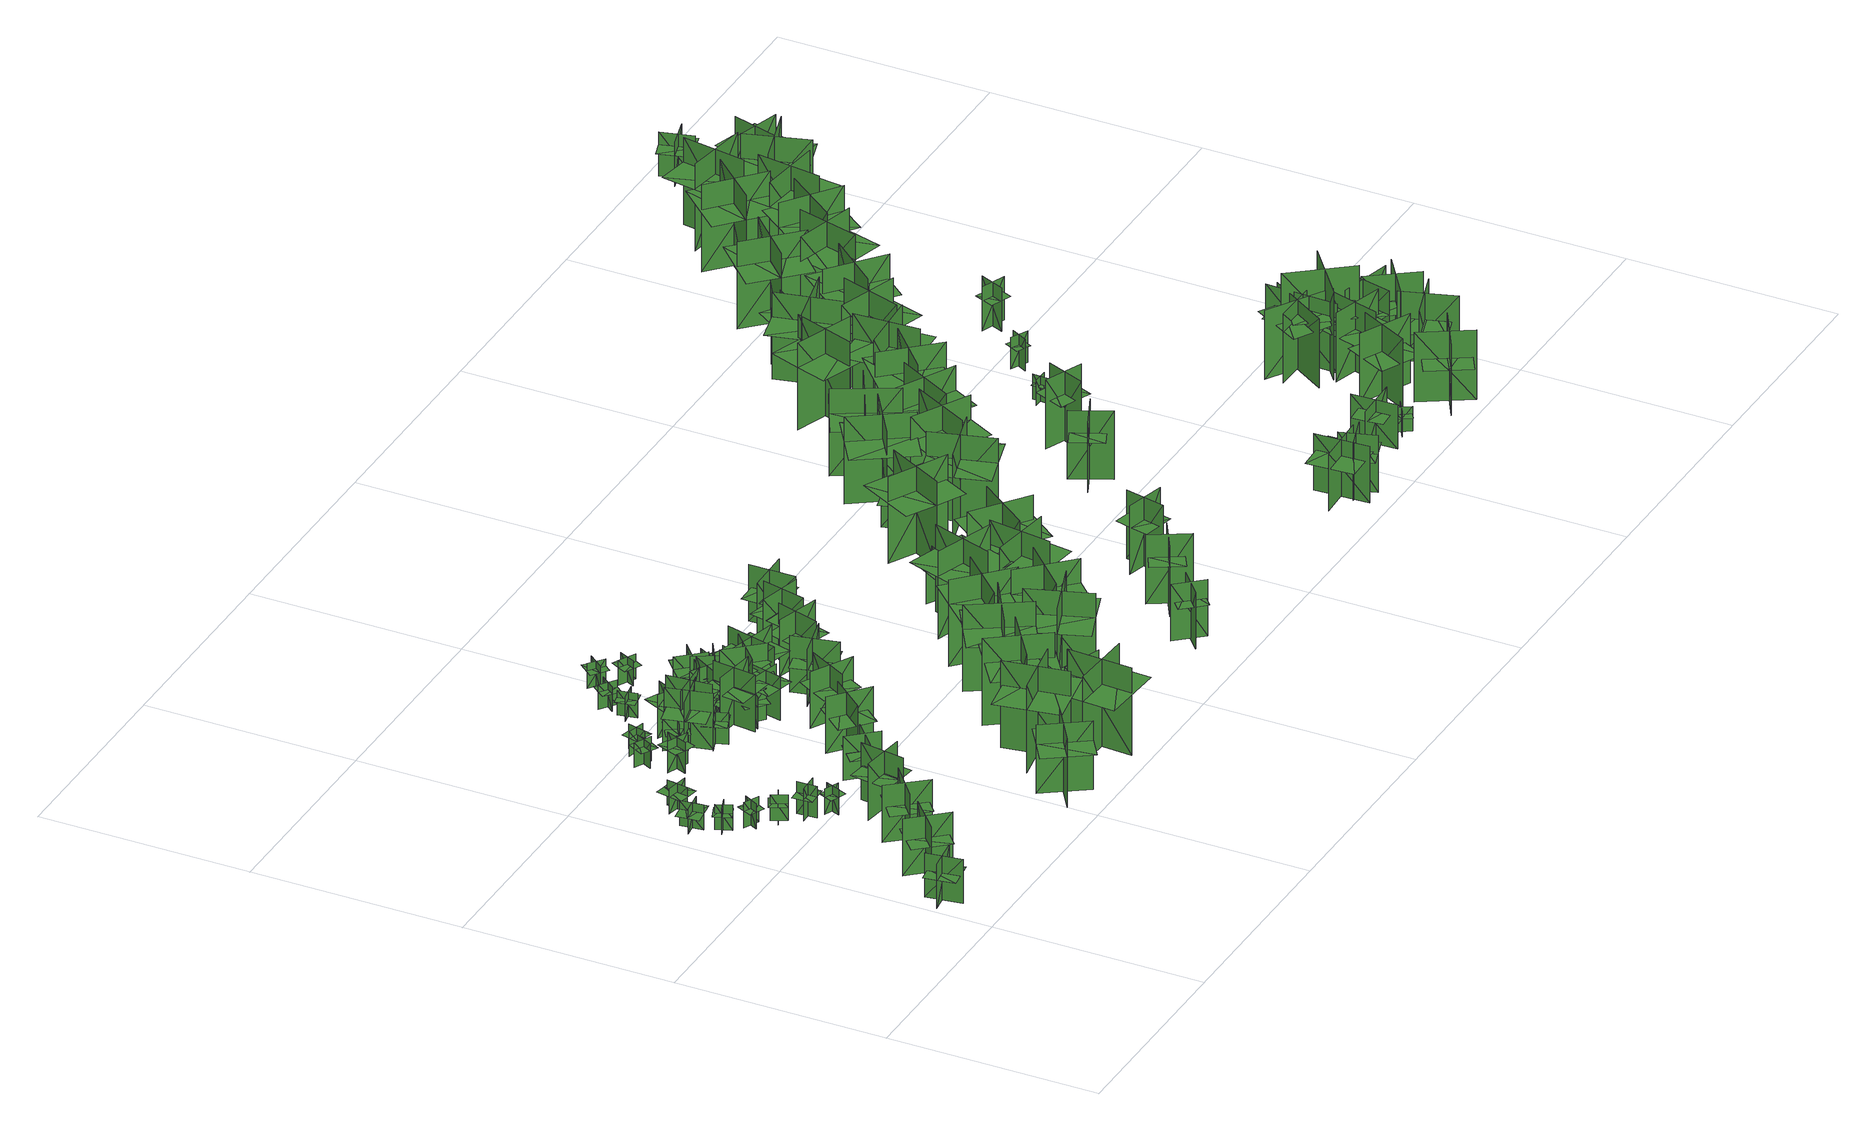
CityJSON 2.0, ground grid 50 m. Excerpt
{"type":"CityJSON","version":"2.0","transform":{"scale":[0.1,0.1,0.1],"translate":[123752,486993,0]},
"CityObjects":{
"tree1":{"type":"SolitaryVegetationObject","geometry":[{"type":"MultiSurface","lod":"1","boundaries":[[[0,1,2]],[[0,2,3]],[[4,5,6]],[[4,6,7]],[[8,9,10]],[[8,10,11]],[[8,12,13]],[[8,13,9]]]}]},
"tree2":{"type":"SolitaryVegetationObject","geometry":[{"type":"MultiSurface","lod":"1","boundaries":[[[14,15,16]],[[14,16,17]],[[18,19,20]],[[18,20,21]],[[22,23,24]],[[22,24,25]],[[22,26,27]],[[22,27,23]]]}]},
"tree3":{"type":"SolitaryVegetationObject","geometry":[{"type":"MultiSurface","lod":"1","boundaries":[[[28,29,30]],[[28,30,31]],[[32,33,34]],[[32,34,35]],[[36,37,38]],[[36,38,39]],[[36,39,40]],[[36,40,41]]]}]},
"tree4":{"type":"SolitaryVegetationObject","geometry":[{"type":"MultiSurface","lod":"1","boundaries":[[[42,43,44]],[[42,44,45]],[[46,47,48]],[[46,48,49]],[[50,51,52]],[[50,52,53]],[[50,54,55]],[[50,55,51]]]}]},
"tree5":{"type":"SolitaryVegetationObject","geometry":[{"type":"MultiSurface","lod":"1","boundaries":[[[56,57,58]],[[56,58,59]],[[60,61,62]],[[60,62,63]],[[64,65,66]],[[64,66,67]],[[64,68,69]],[[64,69,65]]]}]},
"tree6":{"type":"SolitaryVegetationObject","geometry":[{"type":"MultiSurface","lod":"1","boundaries":[[[70,71,72]],[[70,72,73]],[[74,75,76]],[[74,76,77]],[[78,79,80]],[[78,80,81]],[[78,82,83]],[[78,83,79]]]}]},
"tree7":{"type":"SolitaryVegetationObject","geometry":[{"type":"MultiSurface","lod":"1","boundaries":[[[84,85,86]],[[84,86,87]],[[88,89,90]],[[88,90,91]],[[92,93,94]],[[92,94,95]],[[92,96,97]],[[92,97,93]]]}]},
"tree8":{"type":"SolitaryVegetationObject","geometry":[{"type":"MultiSurface","lod":"1","boundaries":[[[98,99,100]],[[98,100,101]],[[102,103,104]],[[102,104,105]],[[106,107,108]],[[106,108,109]],[[106,109,110]],[[106,110,111]]]}]},
"tree9":{"type":"SolitaryVegetationObject","geometry":[{"type":"MultiSurface","lod":"1","boundaries":[[[112,113,114]],[[112,114,115]],[[116,117,118]],[[116,118,119]],[[120,121,122]],[[120,122,123]],[[120,124,125]],[[120,125,121]]]}]},
"tree10":{"type":"SolitaryVegetationObject","geometry":[{"type":"MultiSurface","lod":"1","boundaries":[[[126,127,128]],[[126,128,129]],[[130,131,132]],[[130,132,133]],[[134,135,136]],[[134,136,137]],[[134,138,139]],[[134,139,135]]]}]},
"tree11":{"type":"SolitaryVegetationObject","geometry":[{"type":"MultiSurface","lod":"1","boundaries":[[[140,141,142]],[[140,142,143]],[[144,145,146]],[[144,146,147]],[[148,149,150]],[[148,150,151]],[[148,152,153]],[[148,153,149]]]}]},
"tree12":{"type":"SolitaryVegetationObject","geometry":[{"type":"MultiSurface","lod":"1","boundaries":[[[154,155,156]],[[154,156,157]],[[158,159,160]],[[158,160,161]],[[162,163,164]],[[162,164,165]],[[162,165,166]],[[162,166,167]]]}]},
"tree13":{"type":"SolitaryVegetationObject","geometry":[{"type":"MultiSurface","lod":"1","boundaries":[[[168,169,170]],[[168,170,171]],[[172,173,174]],[[172,174,175]],[[176,177,178]],[[176,178,179]],[[176,179,180]],[[176,180,181]]]}]},
"tree14":{"type":"SolitaryVegetationObject","geometry":[{"type":"MultiSurface","lod":"1","boundaries":[[[182,183,184]],[[182,184,185]],[[186,187,188]],[[186,188,189]],[[190,191,192]],[[190,192,193]],[[190,194,195]],[[190,195,191]]]}]},
"tree15":{"type":"SolitaryVegetationObject","geometry":[{"type":"MultiSurface","lod":"1","boundaries":[[[196,197,198]],[[196,198,199]],[[200,201,202]],[[200,202,203]],[[204,205,206]],[[204,206,207]],[[204,207,208]],[[204,208,209]]]}]},
"tree16":{"type":"SolitaryVegetationObject","geometry":[{"type":"MultiSurface","lod":"1","boundaries":[[[210,211,212]],[[210,212,213]],[[214,215,216]],[[214,216,217]],[[218,219,220]],[[218,220,221]],[[218,221,222]],[[218,222,223]]]}]},
"tree17":{"type":"SolitaryVegetationObject","geometry":[{"type":"MultiSurface","lod":"1","boundaries":[[[224,225,226]],[[224,226,227]],[[228,229,230]],[[228,230,231]],[[232,233,234]],[[232,234,235]],[[232,233,236]],[[232,236,237]]]}]},
"tree18":{"type":"SolitaryVegetationObject","geometry":[{"type":"MultiSurface","lod":"1","boundaries":[[[238,239,240]],[[238,240,241]],[[242,243,244]],[[242,244,245]],[[246,247,248]],[[246,248,249]],[[246,247,250]],[[246,250,251]]]}]},
"tree19":{"type":"SolitaryVegetationObject","geometry":[{"type":"MultiSurface","lod":"1","boundaries":[[[252,253,254]],[[252,254,255]],[[256,257,258]],[[256,258,259]],[[260,261,262]],[[260,262,263]],[[260,263,264]],[[260,264,265]]]}]},
"tree20":{"type":"SolitaryVegetationObject","geometry":[{"type":"MultiSurface","lod":"1","boundaries":[[[266,267,268]],[[266,268,269]],[[270,271,272]],[[270,272,273]],[[274,275,276]],[[274,276,277]],[[274,275,278]],[[274,278,279]]]}]},
"tree21":{"type":"SolitaryVegetationObject","geometry":[{"type":"MultiSurface","lod":"1","boundaries":[[[280,281,282]],[[280,282,283]],[[284,285,286]],[[284,286,287]],[[288,289,290]],[[288,290,291]],[[288,292,293]],[[288,293,289]]]}]},
"tree22":{"type":"SolitaryVegetationObject","geometry":[{"type":"MultiSurface","lod":"1","boundaries":[[[294,295,296]],[[294,296,297]],[[298,299,300]],[[298,300,301]],[[302,303,304]],[[302,304,305]],[[302,305,306]],[[302,306,307]]]}]},
"tree23":{"type":"SolitaryVegetationObject","geometry":[{"type":"MultiSurface","lod":"1","boundaries":[[[308,309,310]],[[308,310,311]],[[312,313,314]],[[312,314,315]],[[316,317,318]],[[316,318,319]],[[316,319,320]],[[316,320,321]]]}]},
"tree24":{"type":"SolitaryVegetationObject","geometry":[{"type":"MultiSurface","lod":"1","boundaries":[[[322,323,324]],[[322,324,325]],[[326,327,328]],[[326,328,329]],[[330,331,332]],[[330,332,333]],[[330,333,334]],[[330,334,335]]]}]},
"tree25":{"type":"SolitaryVegetationObject","geometry":[{"type":"MultiSurface","lod":"1","boundaries":[[[336,337,338]],[[336,338,339]],[[340,341,342]],[[340,342,343]],[[344,345,346]],[[344,346,347]],[[344,345,348]],[[344,348,349]]]}]},
"tree26":{"type":"SolitaryVegetationObject","geometry":[{"type":"MultiSurface","lod":"1","boundaries":[[[350,351,352]],[[350,352,353]],[[354,355,356]],[[354,356,357]],[[358,359,360]],[[358,360,361]],[[358,361,362]],[[358,362,363]]]}]},
"tree27":{"type":"SolitaryVegetationObject","geometry":[{"type":"MultiSurface","lod":"1","boundaries":[[[364,365,366]],[[364,366,367]],[[368,369,370]],[[368,370,371]],[[372,373,374]],[[372,374,375]],[[372,373,376]],[[372,376,377]]]}]},
"tree28":{"type":"SolitaryVegetationObject","geometry":[{"type":"MultiSurface","lod":"1","boundaries":[[[378,379,380]],[[378,380,381]],[[382,383,384]],[[382,384,385]],[[386,387,388]],[[386,388,389]],[[386,389,390]],[[386,390,391]]]}]},
"tree29":{"type":"SolitaryVegetationObject","geometry":[{"type":"MultiSurface","lod":"1","boundaries":[[[392,393,394]],[[392,394,395]],[[396,397,398]],[[396,398,399]],[[400,401,402]],[[400,402,403]],[[400,401,404]],[[400,404,405]]]}]},
"tree30":{"type":"SolitaryVegetationObject","geometry":[{"type":"MultiSurface","lod":"1","boundaries":[[[406,407,408]],[[406,408,409]],[[410,411,412]],[[410,412,413]],[[414,415,416]],[[414,416,417]],[[414,415,418]],[[414,418,419]]]}]},
"tree31":{"type":"SolitaryVegetationObject","geometry":[{"type":"MultiSurface","lod":"1","boundaries":[[[420,421,422]],[[420,422,423]],[[424,425,426]],[[424,426,427]],[[428,429,430]],[[428,430,431]],[[428,431,432]],[[428,432,433]]]}]},
"tree32":{"type":"SolitaryVegetationObject","geometry":[{"type":"MultiSurface","lod":"1","boundaries":[[[434,435,436]],[[434,436,437]],[[438,439,440]],[[438,440,441]],[[442,443,444]],[[442,444,445]],[[442,445,446]],[[442,446,447]]]}]},
"tree33":{"type":"SolitaryVegetationObject","geometry":[{"type":"MultiSurface","lod":"1","boundaries":[[[448,449,450]],[[448,450,451]],[[452,453,454]],[[452,454,455]],[[456,457,458]],[[456,458,459]],[[456,460,461]],[[456,461,457]]]}]},
"tree34":{"type":"SolitaryVegetationObject","geometry":[{"type":"MultiSurface","lod":"1","boundaries":[[[462,463,464]],[[462,464,465]],[[466,467,468]],[[466,468,469]],[[470,471,472]],[[470,472,473]],[[470,471,474]],[[470,474,475]]]}]},
"tree35":{"type":"SolitaryVegetationObject","geometry":[{"type":"MultiSurface","lod":"1","boundaries":[[[476,477,478]],[[476,478,479]],[[480,481,482]],[[480,482,483]],[[484,485,486]],[[484,486,487]],[[484,485,488]],[[484,488,489]]]}]},
"tree36":{"type":"SolitaryVegetationObject","geometry":[{"type":"MultiSurface","lod":"1","boundaries":[[[490,491,492]],[[490,492,493]],[[494,495,496]],[[494,496,497]],[[498,499,500]],[[498,500,501]],[[498,501,502]],[[498,502,503]]]}]},
"tree37":{"type":"SolitaryVegetationObject","geometry":[{"type":"MultiSurface","lod":"1","boundaries":[[[504,505,506]],[[504,506,507]],[[508,509,510]],[[508,510,511]],[[512,513,514]],[[512,514,515]],[[512,515,516]],[[512,516,517]]]}]},
"tree38":{"type":"SolitaryVegetationObject","geometry":[{"type":"MultiSurface","lod":"1","boundaries":[[[518,519,520]],[[518,520,521]],[[522,523,524]],[[522,524,525]],[[526,527,528]],[[526,528,529]],[[526,529,530]],[[526,530,531]]]}]},
"tree39":{"type":"SolitaryVegetationObject","geometry":[{"type":"MultiSurface","lod":"1","boundaries":[[[532,533,534]],[[532,534,535]],[[536,537,538]],[[536,538,539]],[[540,541,542]],[[540,542,543]],[[540,543,544]],[[540,544,545]]]}]},
"tree40":{"type":"SolitaryVegetationObject","geometry":[{"type":"MultiSurface","lod":"1","boundaries":[[[546,547,548]],[[546,548,549]],[[550,551,552]],[[550,552,553]],[[554,555,556]],[[554,556,557]],[[554,557,558]],[[554,558,559]]]}]},
"tree41":{"type":"SolitaryVegetationObject","geometry":[{"type":"MultiSurface","lod":"1","boundaries":[[[560,561,562]],[[560,562,563]],[[564,565,566]],[[564,566,567]],[[568,569,570]],[[568,570,571]],[[568,571,572]],[[568,572,573]]]}]},
"tree42":{"type":"SolitaryVegetationObject","geometry":[{"type":"MultiSurface","lod":"1","boundaries":[[[574,575,576]],[[574,576,577]],[[578,579,580]],[[578,580,581]],[[582,583,584]],[[582,584,585]],[[582,585,586]],[[582,586,587]]]}]},
"tree43":{"type":"SolitaryVegetationObject","geometry":[{"type":"MultiSurface","lod":"1","boundaries":[[[588,589,590]],[[588,590,591]],[[592,593,594]],[[592,594,595]],[[596,597,598]],[[596,598,599]],[[596,600,601]],[[596,601,597]]]}]},
"tree44":{"type":"SolitaryVegetationObject","geometry":[{"type":"MultiSurface","lod":"1","boundaries":[[[602,603,604]],[[602,604,605]],[[606,607,608]],[[606,608,609]],[[610,611,612]],[[610,612,613]],[[610,613,614]],[[610,614,615]]]}]},
"tree45":{"type":"SolitaryVegetationObject","geometry":[{"type":"MultiSurface","lod":"1","boundaries":[[[616,617,618]],[[616,618,619]],[[620,621,622]],[[620,622,623]],[[624,625,626]],[[624,626,627]],[[624,627,628]],[[624,628,629]]]}]},
"tree46":{"type":"SolitaryVegetationObject","geometry":[{"type":"MultiSurface","lod":"1","boundaries":[[[630,631,632]],[[630,632,633]],[[634,635,636]],[[634,636,637]],[[638,639,640]],[[638,640,641]],[[638,641,642]],[[638,642,643]]]}]},
"tree47":{"type":"SolitaryVegetationObject","geometry":[{"type":"MultiSurface","lod":"1","boundaries":[[[644,645,646]],[[644,646,647]],[[648,649,650]],[[648,650,651]],[[652,653,654]],[[652,654,655]],[[652,656,657]],[[652,657,653]]]}]},
"tree48":{"type":"SolitaryVegetationObject","geometry":[{"type":"MultiSurface","lod":"1","boundaries":[[[658,659,660]],[[658,660,661]],[[662,663,664]],[[662,664,665]],[[666,667,668]],[[666,668,669]],[[666,669,670]],[[666,670,671]]]}]},
"tree49":{"type":"SolitaryVegetationObject","geometry":[{"type":"MultiSurface","lod":"1","boundaries":[[[672,673,674]],[[672,674,675]],[[676,677,678]],[[676,678,679]],[[680,681,682]],[[680,682,683]],[[680,684,685]],[[680,685,681]]]}]},
"tree50":{"type":"SolitaryVegetationObject","geometry":[{"type":"MultiSurface","lod":"1","boundaries":[[[686,687,688]],[[686,688,689]],[[690,691,692]],[[690,692,693]],[[694,695,696]],[[694,696,697]],[[694,697,698]],[[694,698,699]]]}]},
"tree51":{"type":"SolitaryVegetationObject","geometry":[{"type":"MultiSurface","lod":"1","boundaries":[[[700,701,702]],[[700,702,703]],[[704,705,706]],[[704,706,707]],[[708,709,710]],[[708,710,711]],[[708,712,713]],[[708,713,709]]]}]},
"tree52":{"type":"SolitaryVegetationObject","geometry":[{"type":"MultiSurface","lod":"1","boundaries":[[[714,715,716]],[[714,716,717]],[[718,719,720]],[[718,720,721]],[[722,723,724]],[[722,724,725]],[[722,725,726]],[[722,726,727]]]}]},
"tree53":{"type":"SolitaryVegetationObject","geometry":[{"type":"MultiSurface","lod":"1","boundaries":[[[728,729,730]],[[728,730,731]],[[732,733,734]],[[732,734,735]],[[736,737,738]],[[736,738,739]],[[736,739,740]],[[736,740,741]]]}]},
"tree54":{"type":"SolitaryVegetationObject","geometry":[{"type":"MultiSurface","lod":"1","boundaries":[[[742,743,744]],[[742,744,745]],[[746,747,748]],[[746,748,749]],[[750,751,752]],[[750,752,753]],[[750,753,754]],[[750,754,755]]]}]},
"tree55":{"type":"SolitaryVegetationObject","geometry":[{"type":"MultiSurface","lod":"1","boundaries":[[[756,757,758]],[[756,758,759]],[[760,761,762]],[[760,762,763]],[[764,765,766]],[[764,766,767]],[[764,767,768]],[[764,768,769]]]}]},
"tree56":{"type":"SolitaryVegetationObject","geometry":[{"type":"MultiSurface","lod":"1","boundaries":[[[770,771,772]],[[770,772,773]],[[774,775,776]],[[774,776,777]],[[778,779,780]],[[778,780,781]],[[778,781,782]],[[778,782,783]]]}]},
"tree57":{"type":"SolitaryVegetationObject","geometry":[{"type":"MultiSurface","lod":"1","boundaries":[[[784,785,786]],[[784,786,787]],[[788,789,790]],[[788,790,791]],[[792,793,794]],[[792,794,795]],[[792,795,796]],[[792,796,797]]]}]},
"tree58":{"type":"SolitaryVegetationObject","geometry":[{"type":"MultiSurface","lod":"1","boundaries":[[[798,799,800]],[[798,800,801]],[[802,803,804]],[[802,804,805]],[[806,807,808]],[[806,808,809]],[[806,809,810]],[[806,810,811]]]}]},
"tree59":{"type":"SolitaryVegetationObject","geometry":[{"type":"MultiSurface","lod":"1","boundaries":[[[812,813,814]],[[812,814,815]],[[816,817,818]],[[816,818,819]],[[820,821,822]],[[820,822,823]],[[820,823,824]],[[820,824,825]]]}]},
"tree60":{"type":"SolitaryVegetationObject","geometry":[{"type":"MultiSurface","lod":"1","boundaries":[[[826,827,828]],[[826,828,829]],[[830,831,832]],[[830,832,833]],[[834,835,836]],[[834,836,837]],[[834,837,838]],[[834,838,839]]]}]},
"tree61":{"type":"SolitaryVegetationObject","geometry":[{"type":"MultiSurface","lod":"1","boundaries":[[[840,841,842]],[[840,842,843]],[[844,845,846]],[[844,846,847]],[[848,849,850]],[[848,850,851]],[[848,851,852]],[[848,852,853]]]}]},
"tree62":{"type":"SolitaryVegetationObject","geometry":[{"type":"MultiSurface","lod":"1","boundaries":[[[854,855,856]],[[854,856,857]],[[858,859,860]],[[858,860,861]],[[862,863,864]],[[862,864,865]],[[862,865,866]],[[862,866,867]]]}]},
"tree63":{"type":"SolitaryVegetationObject","geometry":[{"type":"MultiSurface","lod":"1","boundaries":[[[868,869,870]],[[868,870,871]],[[872,873,874]],[[872,874,875]],[[876,877,878]],[[876,878,879]],[[876,879,880]],[[876,880,881]]]}]},
"tree64":{"type":"SolitaryVegetationObject","geometry":[{"type":"MultiSurface","lod":"1","boundaries":[[[882,883,884]],[[882,884,885]],[[886,887,888]],[[886,888,889]],[[890,891,892]],[[890,892,893]],[[890,893,894]],[[890,894,895]]]}]},
"tree65":{"type":"SolitaryVegetationObject","geometry":[{"type":"MultiSurface","lod":"1","boundaries":[[[896,897,898]],[[896,898,899]],[[900,901,902]],[[900,902,903]],[[904,905,906]],[[904,906,907]],[[904,907,908]],[[904,908,909]]]}]},
"tree66":{"type":"SolitaryVegetationObject","geometry":[{"type":"MultiSurface","lod":"1","boundaries":[[[910,911,912]],[[910,912,913]],[[914,915,916]],[[914,916,917]],[[918,919,920]],[[918,920,921]],[[918,921,922]],[[918,922,923]]]}]},
"tree67":{"type":"SolitaryVegetationObject","geometry":[{"type":"MultiSurface","lod":"1","boundaries":[[[924,925,926]],[[924,926,927]],[[928,929,930]],[[928,930,931]],[[932,933,934]],[[932,934,935]],[[932,935,936]],[[932,936,937]]]}]},
"tree68":{"type":"SolitaryVegetationObject","geometry":[{"type":"MultiSurface","lod":"1","boundaries":[[[938,939,940]],[[938,940,941]],[[942,943,944]],[[942,944,945]],[[946,947,948]],[[946,948,949]],[[946,949,950]],[[946,950,951]]]}]},
"tree69":{"type":"SolitaryVegetationObject","geometry":[{"type":"MultiSurface","lod":"1","boundaries":[[[952,953,954]],[[952,954,955]],[[956,957,958]],[[956,958,959]],[[960,961,962]],[[960,962,963]],[[960,963,964]],[[960,964,965]]]}]},
"tree70":{"type":"SolitaryVegetationObject","geometry":[{"type":"MultiSurface","lod":"1","boundaries":[[[966,967,968]],[[966,968,969]],[[970,971,972]],[[970,972,973]],[[974,975,976]],[[974,976,977]],[[974,978,979]],[[974,979,975]]]}]},
"tree71":{"type":"SolitaryVegetationObject","geometry":[{"type":"MultiSurface","lod":"1","boundaries":[[[980,981,982]],[[980,982,983]],[[984,985,986]],[[984,986,987]],[[988,989,990]],[[988,990,991]],[[988,991,992]],[[988,992,993]]]}]},
"tree72":{"type":"SolitaryVegetationObject","geometry":[{"type":"MultiSurface","lod":"1","boundaries":[[[994,995,996]],[[994,996,997]],[[998,999,1000]],[[998,1000,1001]],[[1002,1003,1004]],[[1002,1004,1005]],[[1002,1005,1006]],[[1002,1006,1007]]]}]},
"tree73":{"type":"SolitaryVegetationObject","geometry":[{"type":"MultiSurface","lod":"1","boundaries":[[[1008,1009,1010]],[[1008,1010,1011]],[[1012,1013,1014]],[[1012,1014,1015]],[[1016,1017,1018]],[[1016,1018,1019]],[[1016,1019,1020]],[[1016,1020,1021]]]}]},
"tree74":{"type":"SolitaryVegetationObject","geometry":[{"type":"MultiSurface","lod":"1","boundaries":[[[1022,1023,1024]],[[1022,1024,1025]],[[1026,1027,1028]],[[1026,1028,1029]],[[1030,1031,1032]],[[1030,1032,1033]],[[1030,1033,1034]],[[1030,1034,1035]]]}]},
"tree75":{"type":"SolitaryVegetationObject","geometry":[{"type":"MultiSurface","lod":"1","boundaries":[[[1036,1037,1038]],[[1036,1038,1039]],[[1040,1041,1042]],[[1040,1042,1043]],[[1044,1045,1046]],[[1044,1046,1047]],[[1044,1047,1048]],[[1044,1048,1049]]]}]},
"tree76":{"type":"SolitaryVegetationObject","geometry":[{"type":"MultiSurface","lod":"1","boundaries":[[[1050,1051,1052]],[[1050,1052,1053]],[[1054,1055,1056]],[[1054,1056,1057]],[[1058,1059,1060]],[[1058,1060,1061]],[[1058,1061,1062]],[[1058,1062,1063]]]}]},
"tree77":{"type":"SolitaryVegetationObject","geometry":[{"type":"MultiSurface","lod":"1","boundaries":[[[1064,1065,1066]],[[1064,1066,1067]],[[1068,1069,1070]],[[1068,1070,1071]],[[1072,1073,1074]],[[1072,1074,1075]],[[1072,1075,1076]],[[1072,1076,1077]]]}]},
"tree78":{"type":"SolitaryVegetationObject","geometry":[{"type":"MultiSurface","lod":"1","boundaries":[[[1078,1079,1080]],[[1078,1080,1081]],[[1082,1083,1084]],[[1082,1084,1085]],[[1086,1087,1088]],[[1086,1088,1089]],[[1086,1089,1090]],[[1086,1090,1091]]]}]},
"tree79":{"type":"SolitaryVegetationObject","geometry":[{"type":"MultiSurface","lod":"1","boundaries":[[[1092,1093,1094]],[[1092,1094,1095]],[[1096,1097,1098]],[[1096,1098,1099]],[[1100,1101,1102]],[[1100,1102,1103]],[[1100,1103,1104]],[[1100,1104,1105]]]}]},
"tree80":{"type":"SolitaryVegetationObject","geometry":[{"type":"MultiSurface","lod":"1","boundaries":[[[1106,1107,1108]],[[1106,1108,1109]],[[1110,1111,1112]],[[1110,1112,1113]],[[1114,1115,1116]],[[1114,1116,1117]],[[1114,1117,1118]],[[1114,1118,1119]]]}]},
"tree81":{"type":"SolitaryVegetationObject","geometry":[{"type":"MultiSurface","lod":"1","boundaries":[[[1120,1121,1122]],[[1120,1122,1123]],[[1124,1125,1126]],[[1124,1126,1127]],[[1128,1129,1130]],[[1128,1130,1131]],[[1128,1131,1132]],[[1128,1132,1133]]]}]},
"tree82":{"type":"SolitaryVegetationObject","geometry":[{"type":"MultiSurface","lod":"1","boundaries":[[[1134,1135,1136]],[[1134,1136,1137]],[[1138,1139,1140]],[[1138,1140,1141]],[[1142,1143,1144]],[[1142,1144,1145]],[[1142,1145,1146]],[[1142,1146,1147]]]}]},
"tree83":{"type":"SolitaryVegetationObject","geometry":[{"type":"MultiSurface","lod":"1","boundaries":[[[1148,1149,1150]],[[1148,1150,1151]],[[1152,1153,1154]],[[1152,1154,1155]],[[1156,1157,1158]],[[1156,1158,1159]],[[1156,1160,1161]],[[1156,1161,1157]]]}]},
"tree84":{"type":"SolitaryVegetationObject","geometry":[{"type":"MultiSurface","lod":"1","boundaries":[[[1162,1163,1164]],[[1162,1164,1165]],[[1166,1167,1168]],[[1166,1168,1169]],[[1170,1171,1172]],[[1170,1172,1173]],[[1170,1174,1175]],[[1170,1175,1171]]]}]},
"tree85":{"type":"SolitaryVegetationObject","geometry":[{"type":"MultiSurface","lod":"1","boundaries":[[[1176,1177,1178]],[[1176,1178,1179]],[[1180,1181,1182]],[[1180,1182,1183]],[[1184,1185,1186]],[[1184,1186,1187]],[[1184,1187,1188]],[[1184,1188,1189]]]}]},
"tree86":{"type":"SolitaryVegetationObject","geometry":[{"type":"MultiSurface","lod":"1","boundaries":[[[1190,1191,1192]],[[1190,1192,1193]],[[1194,1195,1196]],[[1194,1196,1197]],[[1198,1199,1200]],[[1198,1200,1201]],[[1198,1201,1202]],[[1198,1202,1203]]]}]},
"tree87":{"type":"SolitaryVegetationObject","geometry":[{"type":"MultiSurface","lod":"1","boundaries":[[[1204,1205,1206]],[[1204,1206,1207]],[[1208,1209,1210]],[[1208,1210,1211]],[[1212,1213,1214]],[[1212,1214,1215]],[[1212,1215,1216]],[[1212,1216,1217]]]}]},
"tree88":{"type":"SolitaryVegetationObject","geometry":[{"type":"MultiSurface","lod":"1","boundaries":[[[1218,1219,1220]],[[1218,1220,1221]],[[1222,1223,1224]],[[1222,1224,1225]],[[1226,1227,1228]],[[1226,1228,1229]],[[1226,1230,1231]],[[1226,1231,1227]]]}]},
"tree89":{"type":"SolitaryVegetationObject","geometry":[{"type":"MultiSurface","lod":"1","boundaries":[[[1232,1233,1234]],[[1232,1234,1235]],[[1236,1237,1238]],[[1236,1238,1239]],[[1240,1241,1242]],[[1240,1242,1243]],[[1240,1244,1245]],[[1240,1245,1241]]]}]},
"tree90":{"type":"SolitaryVegetationObject","geometry":[{"type":"MultiSurface","lod":"1","boundaries":[[[1246,1247,1248]],[[1246,1248,1249]],[[1250,1251,1252]],[[1250,1252,1253]],[[1254,1255,1256]],[[1254,1256,1257]],[[1254,1257,1258]],[[1254,1258,1259]]]}]},
"tree91":{"type":"SolitaryVegetationObject","geometry":[{"type":"MultiSurface","lod":"1","boundaries":[[[1260,1261,1262]],[[1260,1262,1263]],[[1264,1265,1266]],[[1264,1266,1267]],[[1268,1269,1270]],[[1268,1270,1271]],[[1268,1272,1273]],[[1268,1273,1269]]]}]},
"tree92":{"type":"SolitaryVegetationObject","geometry":[{"type":"MultiSurface","lod":"1","boundaries":[[[1274,1275,1276]],[[1274,1276,1277]],[[1278,1279,1280]],[[1278,1280,1281]],[[1282,1283,1284]],[[1282,1284,1285]],[[1282,1285,1286]],[[1282,1286,1287]]]}]},
"tree93":{"type":"SolitaryVegetationObject","geometry":[{"type":"MultiSurface","lod":"1","boundaries":[[[1288,1289,1290]],[[1288,1290,1291]],[[1292,1293,1294]],[[1292,1294,1295]],[[1296,1297,1298]],[[1296,1298,1299]],[[1296,1300,1301]],[[1296,1301,1297]]]}]},
"tree94":{"type":"SolitaryVegetationObject","geometry":[{"type":"MultiSurface","lod":"1","boundaries":[[[1302,1303,1304]],[[1302,1304,1305]],[[1306,1307,1308]],[[1306,1308,1309]],[[1310,1311,1312]],[[1310,1312,1313]],[[1310,1314,1315]],[[1310,1315,1311]]]}]},
"tree95":{"type":"SolitaryVegetationObject","geometry":[{"type":"MultiSurface","lod":"1","boundaries":[[[1316,1317,1318]],[[1316,1318,1319]],[[1320,1321,1322]],[[1320,1322,1323]],[[1324,1325,1326]],[[1324,1326,1327]],[[1324,1327,1328]],[[1324,1328,1329]]]}]},
"tree96":{"type":"SolitaryVegetationObject","geometry":[{"type":"MultiSurface","lod":"1","boundaries":[[[1330,1331,1332]],[[1330,1332,1333]],[[1334,1335,1336]],[[1334,1336,1337]],[[1338,1339,1340]],[[1338,1340,1341]],[[1338,1341,1342]],[[1338,1342,1343]]]}]},
"tree97":{"type":"SolitaryVegetationObject","geometry":[{"type":"MultiSurface","lod":"1","boundaries":[[[1344,1345,1346]],[[1344,1346,1347]],[[1348,1349,1350]],[[1348,1350,1351]],[[1352,1353,1354]],[[1352,1354,1355]],[[1352,1355,1356]],[[1352,1356,1357]]]}]},
"tree98":{"type":"SolitaryVegetationObject","geometry":[{"type":"MultiSurface","lod":"1","boundaries":[[[1358,1359,1360]],[[1358,1360,1361]],[[1362,1363,1364]],[[1362,1364,1365]],[[1366,1367,1368]],[[1366,1368,1369]],[[1366,1369,1370]],[[1366,1370,1371]]]}]},
"tree99":{"type":"SolitaryVegetationObject","geometry":[{"type":"MultiSurface","lod":"1","boundaries":[[[1372,1373,1374]],[[1372,1374,1375]],[[1376,1377,1378]],[[1376,1378,1379]],[[1380,1381,1382]],[[1380,1382,1383]],[[1380,1383,1384]],[[1380,1384,1385]]]}]},
"tree100":{"type":"SolitaryVegetationObject","geometry":[{"type":"MultiSurface","lod":"1","boundaries":[[[1386,1387,1388]],[[1386,1388,1389]],[[1390,1391,1392]],[[1390,1392,1393]],[[1394,1395,1396]],[[1394,1396,1397]],[[1394,1397,1398]],[[1394,1398,1399]]]}]},
"tree101":{"type":"SolitaryVegetationObject","geometry":[{"type":"MultiSurface","lod":"1","boundaries":[[[1400,1401,1402]],[[1400,1402,1403]],[[1404,1405,1406]],[[1404,1406,1407]],[[1408,1409,1410]],[[1408,1410,1411]],[[1408,1411,1412]],[[1408,1412,1413]]]}]}
},
"vertices":[
[33,175,10],[46,91,10],[46,91,119],[33,175,119],[2,132,10],[2,132,119],[85,144,119],[85,144,10],[37,170,77],[48,97,77],[82,102,77],[71,175,77],[2,164,77],[13,92,77],
[88,254,10],[160,173,10],[160,173,151],[88,254,151],[85,186,10],[85,186,151],[165,258,151],[165,258,10],[96,252,97],[159,181,97],[191,211,97],[128,281,97],[62,221,97],[125,151,97],
[63,711,12],[63,711,74],[56,764,74],[56,764,12],[35,733,12],[35,733,74],[86,740,74],[86,740,12],[27,732,54],[31,705,54],[94,714,54],[91,741,54],[87,767,54],[24,758,54],
[87,655,13],[73,690,13],[73,690,76],[87,655,76],[99,682,13],[63,668,13],[63,668,76],[99,682,76],[99,682,55],[63,668,55],[71,648,55],[106,663,55],[91,701,55],[56,687,55],
[114,612,13],[131,646,13],[131,646,76],[114,612,76],[142,621,13],[107,638,13],[107,638,76],[142,621,76],[142,621,55],[107,638,55],[98,619,55],[132,603,55],[151,640,55],[116,657,55],
[191,354,9],[259,270,9],[259,270,150],[191,354,150],[184,286,9],[184,286,150],[269,355,150],[269,355,9],[199,351,96],[258,278,96],[292,306,96],[233,379,96],[163,323,96],[223,249,96],
[175,568,13],[158,602,13],[158,602,76],[175,568,76],[184,596,13],[150,579,13],[150,579,76],[184,596,76],[184,596,56],[150,579,56],[159,560,56],[193,577,56],[175,615,56],[141,598,56],
[90,805,11],[90,805,73],[143,795,73],[143,795,11],[120,825,11],[120,825,73],[111,774,73],[111,774,11],[122,833,53],[96,838,53],[84,775,53],[110,770,53],[136,765,53],[148,828,53],
[236,540,13],[188,538,13],[188,538,92],[236,540,92],[209,564,13],[211,517,13],[211,517,92],[209,564,92],[209,564,66],[211,517,66],[237,518,66],[235,565,66],[183,563,66],[185,516,66],
[231,509,13],[266,495,13],[266,495,76],[231,509,76],[243,482,13],[257,518,13],[257,518,76],[243,482,76],[243,482,56],[257,518,56],[238,525,56],[223,490,56],[262,475,56],[276,510,56],
[310,364,8],[326,471,8],[326,471,149],[310,364,149],[364,405,8],[364,405,149],[257,420,149],[257,420,8],[307,371,95],[320,465,95],[277,471,95],[264,377,95],[352,365,95],[366,458,95],
[232,880,14],[284,859,14],[284,859,91],[232,880,91],[246,846,14],[267,897,14],[267,897,91],[246,846,91],[246,846,70],[272,836,70],[293,887,70],[267,897,70],[242,908,70],[221,857,70],
[262,933,12],[223,954,12],[223,954,73],[262,933,73],[254,961,12],[233,922,12],[233,922,73],[254,961,73],[254,961,56],[235,972,56],[213,933,56],[233,922,56],[252,912,56],[273,950,56],
[434,476,8],[378,539,8],[378,539,117],[434,476,117],[437,529,8],[437,529,117],[374,473,117],[374,473,8],[428,478,75],[379,533,75],[354,510,75],[402,455,75],[455,501,75],[406,556,75],
[299,972,13],[256,983,13],[256,983,74],[299,972,74],[284,997,13],[273,954,13],[273,954,74],[284,997,74],[284,997,57],[263,1002,57],[252,960,57],[273,954,57],[295,949,57],[305,992,57],
[593,136,8],[492,68,8],[492,68,177],[593,136,177],[513,152,8],[581,51,8],[581,51,177],[513,152,177],[513,152,130],[463,118,130],[531,17,130],[581,51,130],[632,85,130],[564,186,130],
[298,886,16],[346,919,16],[346,919,94],[298,886,94],[337,879,16],[304,927,16],[304,927,94],[337,879,94],[299,884,68],[347,917,68],[331,942,68],[282,908,68],[361,898,68],[312,865,68],
[296,873,14],[399,897,14],[399,897,154],[296,873,154],[357,835,14],[333,938,14],[333,938,154],[357,835,154],[297,870,107],[400,894,107],[388,946,107],[285,921,107],[410,852,107],[307,828,107],
[406,852,14],[354,833,14],[354,833,91],[406,852,91],[373,868,14],[392,816,14],[392,816,91],[373,868,91],[373,868,70],[347,858,70],[366,806,70],[392,816,70],[418,825,70],[399,877,70],
[333,899,13],[438,908,13],[438,908,154],[333,899,154],[388,853,13],[379,958,13],[379,958,154],[388,853,154],[333,896,107],[438,905,107],[434,957,107],[329,948,107],[442,862,107],[337,853,107],
[522,624,11],[452,542,11],[452,542,151],[522,624,151],[454,618,11],[454,618,151],[537,548,151],[537,548,11],[521,616,97],[459,544,97],[493,516,97],[554,588,97],[486,646,97],[425,574,97],
[348,961,13],[418,929,13],[418,929,121],[348,961,121],[365,913,13],[398,983,13],[398,983,121],[365,913,121],[365,913,91],[400,897,91],[433,967,91],[398,983,91],[362,999,91],[330,929,91],
[379,1053,12],[423,1061,12],[423,1061,73],[379,1053,73],[403,1036,12],[396,1080,12],[396,1080,73],[403,1036,73],[403,1036,56],[425,1040,56],[417,1084,56],[396,1080,56],[374,1076,56],[382,1032,56],
[671,149,7],[646,302,7],[646,302,223],[671,149,223],[732,233,7],[579,207,7],[579,207,223],[732,233,223],[732,233,163],[719,309,163],[566,284,163],[579,207,163],[592,131,163],[745,157,163],
[477,894,12],[464,789,12],[464,789,153],[477,894,153],[420,850,12],[525,836,12],[525,836,153],[420,850,153],[474,894,106],[460,789,106],[513,782,106],[527,887,106],[418,795,106],[432,900,106],
[438,876,13],[494,876,13],[494,876,90],[438,876,90],[464,850,13],[464,905,13],[464,905,90],[464,850,90],[464,850,69],[492,850,69],[492,905,69],[464,905,69],[436,905,69],[437,850,69],
[473,829,13],[517,790,13],[517,790,92],[473,829,92],[476,789,13],[514,833,13],[514,833,92],[476,789,92],[471,827,66],[516,789,66],[535,811,66],[491,849,66],[500,771,66],[456,809,66],
[406,1097,10],[433,1132,10],[433,1132,71],[406,1097,71],[436,1100,10],[400,1127,10],[400,1127,71],[436,1100,71],[436,1100,54],[449,1118,54],[414,1145,54],[400,1127,54],[387,1110,54],[422,1083,54],
[528,875,14],[469,870,14],[469,870,93],[528,875,93],[497,901,14],[502,842,14],[502,842,93],[497,901,93],[527,877,67],[469,872,67],[471,843,67],[530,848,67],[467,896,67],[525,901,67],
[475,885,13],[517,955,13],[517,955,123],[475,885,123],[529,899,13],[458,941,13],[458,941,123],[529,899,123],[477,883,86],[519,954,86],[484,975,86],[442,904,86],[548,937,86],[506,866,86],
[741,40,7],[750,195,7],[750,195,223],[741,40,223],[819,108,7],[664,117,7],[664,117,223],[819,108,223],[819,108,162],[823,185,162],[668,194,162],[664,117,162],[659,40,162],[814,31,162],
[574,794,11],[499,812,11],[499,812,119],[574,794,119],[548,838,11],[530,763,11],[530,763,119],[548,838,119],[548,838,89],[510,847,89],[492,772,89],[530,763,89],[567,754,89],[585,829,89],
[532,693,10],[627,640,10],[627,640,150],[532,693,150],[552,628,10],[552,628,150],[604,722,150],[604,722,10],[540,693,96],[623,647,96],[644,686,96],[562,732,96],[518,653,96],[601,608,96],
[516,856,14],[566,827,14],[566,827,93],[516,856,93],[526,818,14],[556,868,14],[556,868,93],[526,818,93],[515,855,67],[565,825,67],[580,850,67],[530,880,67],[553,805,67],[503,834,67],
[591,822,13],[519,900,13],[519,900,154],[591,822,154],[594,894,13],[516,822,13],[516,822,154],[594,894,154],[593,824,107],[522,902,107],[483,866,107],[554,788,107],[554,931,107],[625,853,107],
[513,967,15],[563,880,15],[563,880,123],[513,967,123],[495,897,15],[582,948,15],[582,948,123],[495,897,123],[499,900,93],[521,862,93],[600,908,93],[578,946,93],[556,984,93],[477,937,93],
[499,945,12],[557,997,12],[557,997,120],[499,945,120],[551,942,12],[499,1000,12],[499,1000,120],[551,942,120],[551,942,90],[580,968,90],[528,1025,90],[499,1000,90],[470,974,90],[522,916,90],
[464,1185,11],[498,1158,11],[498,1158,73],[464,1185,73],[467,1156,11],[494,1191,11],[494,1191,73],[467,1156,73],[467,1156,56],[484,1142,56],[512,1177,56],[494,1191,56],[477,1205,56],[449,1170,56],
[790,246,12],[701,372,12],[701,372,228],[790,246,228],[808,348,12],[682,258,12],[682,258,228],[808,348,228],[808,348,167],[763,411,167],[637,321,167],[682,258,167],[727,195,167],[853,285,167],
[508,1099,16],[528,1138,16],[528,1138,78],[508,1099,78],[536,1107,16],[497,1128,16],[497,1128,78],[536,1107,78],[536,1107,61],[546,1127,61],[507,1147,61],[497,1128,61],[487,1108,61],[526,1088,61],
[618,929,11],[585,805,11],[585,805,151],[618,929,151],[539,882,11],[664,850,11],[664,850,151],[539,882,151],[544,881,112],[530,826,112],[644,796,112],[658,851,112],[673,905,112],[558,935,112],
[561,971,15],[609,944,15],[609,944,92],[561,971,92],[570,935,15],[597,984,15],[597,984,92],[570,935,92],[570,935,71],[594,922,71],[621,970,71],[597,984,71],[573,997,71],[546,949,71],
[646,798,8],[671,692,8],[671,692,148],[646,798,148],[611,740,8],[611,740,148],[716,765,148],[716,765,8],[652,792,94],[673,700,94],[716,710,94],[695,802,94],[607,782,94],[629,690,94],
[641,913,18],[589,930,18],[589,930,95],[641,913,95],[625,946,18],[608,894,18],[608,894,95],[625,946,95],[625,946,73],[598,955,73],[582,902,73],[608,894,73],[634,885,73],[651,938,73],
[884,189,10],[790,222,10],[790,222,148],[884,189,148],[856,249,10],[823,155,10],[823,155,148],[856,249,148],[856,249,109],[809,266,109],[776,172,109],[823,155,109],[870,139,109],[903,233,109],
[790,365,9],[922,446,9],[922,446,224],[790,365,224],[890,340,9],[809,472,9],[809,472,224],[890,340,224],[890,340,164],[956,381,164],[875,512,164],[809,472,164],[743,431,164],[824,299,164],
[753,878,8],[722,774,8],[722,774,148],[753,878,148],[693,845,8],[693,845,148],[797,814,148],[797,814,8],[755,870,94],[728,780,94],[770,767,94],[797,857,94],[711,883,94],[684,793,94],
[884,287,8],[1030,338,8],[1030,338,223],[884,287,223],[977,242,8],[925,388,8],[925,388,223],[977,242,223],[977,242,163],[1050,267,163],[998,414,163],[925,388,163],[852,362,163],[904,216,163],
[850,885,11],[745,910,11],[745,910,151],[850,885,151],[814,943,11],[814,943,151],[789,838,151],[789,838,11],[842,883,97],[750,905,97],[740,862,97],[832,840,97],[853,927,97],[761,949,97],
[990,545,8],[882,434,8],[882,434,223],[990,545,223],[887,544,8],[998,436,8],[998,436,223],[887,544,223],[887,544,163],[833,488,163],[944,380,163],[998,436,163],[1052,491,163],[941,599,163],
[910,955,9],[802,953,9],[802,953,149],[910,955,149],[861,1002,9],[861,1002,149],[863,893,149],[863,893,9],[903,950,95],[809,949,95],[810,905,95],[904,906,95],[903,996,95],[808,994,95],
[1082,442,9],[972,333,9],[972,333,224],[1082,442,224],[979,443,9],[1087,333,9],[1087,333,224],[979,443,224],[979,443,164],[923,389,164],[1032,278,164],[1087,333,164],[1143,387,164],[1034,497,164],
[973,611,11],[1120,562,11],[1120,562,227],[973,611,227],[1019,518,11],[1068,665,11],[1068,665,227],[1019,518,227],[1019,518,167],[1092,493,167],[1141,640,167],[1068,665,167],[994,689,167],[945,542,167],
[1236,107,11],[1183,168,11],[1183,168,151],[1236,107,151],[1240,161,11],[1240,161,151],[1179,107,151],[1179,107,11],[1238,159,106],[1215,185,106],[1166,142,106],[1189,116,106],[1211,90,106],[1260,134,106],
[1121,422,6],[1143,575,6],[1143,575,222],[1121,422,222],[1204,484,6],[1051,505,6],[1051,505,222],[1204,484,222],[1204,484,162],[1215,560,162],[1061,582,162],[1051,505,162],[1040,428,162],[1193,407,162],
[1104,645,11],[1143,712,11],[1143,712,119],[1104,645,119],[1154,658,11],[1087,697,11],[1087,697,119],[1154,658,119],[1154,658,89],[1174,692,89],[1107,730,89],[1087,697,89],[1068,663,89],[1135,625,89],
[1275,538,6],[1152,632,6],[1152,632,221],[1275,538,221],[1262,641,6],[1168,517,6],[1168,517,221],[1262,641,221],[1262,641,161],[1200,687,161],[1106,564,161],[1168,517,161],[1230,470,161],[1323,594,161],
[1358,265,10],[1272,215,10],[1272,215,181],[1358,265,181],[1294,282,10],[1294,282,181],[1344,196,181],[1344,196,10],[1296,278,126],[1260,258,126],[1300,189,126],[1336,210,126],[1372,231,126],[1332,299,126],
[1198,841,10],[1334,769,10],[1334,769,225],[1197,841,225],[1227,742,10],[1300,879,10],[1300,879,225],[1227,742,225],[1227,742,165],[1296,706,165],[1368,843,165],[1300,879,165],[1231,915,165],[1159,779,165],
[1441,400,10],[1418,303,10],[1418,303,180],[1441,400,180],[1385,365,10],[1385,365,180],[1481,342,180],[1481,342,10],[1388,364,125],[1379,323,125],[1457,305,125],[1466,346,125],[1475,386,125],[1398,404,125],
[1367,894,10],[1293,874,10],[1293,874,117],[1367,894,117],[1323,920,10],[1343,846,10],[1343,846,117],[1323,920,117],[1323,920,87],[1285,910,87],[1306,835,87],[1343,846,87],[1381,856,87],[1360,930,87],
[1491,802,7],[1342,761,7],[1342,761,222],[1491,802,222],[1402,853,7],[1443,704,7],[1443,704,222],[1402,853,222],[1402,853,162],[1327,833,162],[1369,683,162],[1443,704,162],[1518,725,162],[1476,874,162],
[1356,923,10],[1484,1009,10],[1484,1009,226],[1356,923,226],[1457,902,10],[1371,1031,10],[1371,1031,226],[1457,902,226],[1457,902,165],[1521,945,165],[1435,1074,165],[1371,1031,165],[1306,988,165],[1392,859,165],
[1475,805,7],[1548,942,7],[1548,942,222],[1475,805,222],[1574,834,7],[1438,908,7],[1438,908,222],[1574,834,222],[1574,834,162],[1611,903,162],[1474,976,162],[1438,908,162],[1401,839,162],[1537,766,162],
[1560,1080,8],[1423,1008,8],[1423,1008,223],[1560,1080,223],[1461,1111,8],[1534,974,8],[1534,974,223],[1461,1111,223],[1461,1111,163],[1393,1075,163],[1465,938,163],[1534,974,163],[1602,1011,163],[1530,1147,163],
[1733,632,10],[1642,592,10],[1642,592,180],[1733,632,180],[1671,655,10],[1671,655,180],[1712,565,180],[1712,565,10],[1673,652,125],[1635,635,125],[1667,562,125],[1705,579,125],[1743,596,125],[1711,669,125],
[1627,1017,8],[1553,881,8],[1553,881,223],[1627,1017,223],[1528,988,8],[1664,914,8],[1664,914,223],[1528,988,223],[1528,988,163],[1491,920,163],[1627,846,163],[1664,914,163],[1701,982,163],[1565,1056,163],
[1869,41,10],[1863,170,10],[1863,170,150],[1869,41,150],[1930,110,10],[1802,104,10],[1802,104,150],[1930,110,150],[1925,110,111],[1923,166,111],[1804,161,111],[1807,104,111],[1809,48,111],[1928,53,111],
[1602,1143,11],[1564,1120,11],[1564,1120,73],[1602,1143,73],[1573,1150,11],[1597,1113,11],[1597,1113,73],[1573,1150,73],[1573,1150,55],[1554,1138,55],[1578,1101,55],[1597,1113,55],[1615,1125,55],[1591,1162,55],
[1912,43,11],[1886,125,11],[1886,125,153],[1912,43,153],[1942,102,11],[1860,76,11],[1860,76,153],[1942,102,153],[1942,102,107],[1860,76,107],[1874,31,107],[1956,57,107],[1928,146,107],[1846,120,107],
[1635,1090,8],[1740,975,8],[1740,975,223],[1635,1090,223],[1630,987,8],[1744,1091,8],[1744,1091,223],[1630,987,223],[1630,987,163],[1682,929,163],[1796,1034,163],[1744,1091,163],[1691,1148,163],[1577,1044,163],
[1849,711,10],[1758,749,10],[1758,749,181],[1849,711,181],[1824,772,10],[1824,772,181],[1786,680,181],[1786,680,10],[1823,768,126],[1784,784,126],[1754,711,126],[1792,695,126],[1831,679,126],[1861,753,126],
[1654,1159,5],[1705,1306,5],[1705,1306,220],[1654,1159,220],[1747,1204,5],[1601,1255,5],[1601,1255,220],[1747,1204,220],[1747,1204,160],[1773,1277,160],[1627,1328,160],[1601,1255,160],[1576,1181,160],[1722,1130,160],
[1763,1047,7],[1755,1202,7],[1755,1202,223],[1763,1047,223],[1832,1124,7],[1678,1115,7],[1678,1115,223],[1832,1124,223],[1832,1124,162],[1828,1201,162],[1673,1192,162],[1678,1115,162],[1682,1038,162],[1837,1046,162],
[2034,134,10],[2143,138,10],[2143,138,119],[2034,134,119],[2089,85,10],[2089,85,119],[2084,193,119],[2084,193,10],[2044,134,90],[2047,98,90],[2132,105,90],[2129,141,90],[2125,177,90],[2041,170,90],
[1703,1296,8],[1854,1331,8],[1854,1331,223],[1703,1296,223],[1790,1241,8],[1756,1392,8],[1756,1392,223],[1790,1241,223],[1790,1241,163],[1866,1258,163],[1831,1409,163],[1756,1392,163],[1680,1375,163],[1715,1224,163],
[1920,825,13],[1922,861,13],[1922,861,75],[1920,825,75],[1938,842,13],[1938,842,75],[1902,843,75],[1902,843,13],[1937,842,55],[1937,857,55],[1908,858,55],[1908,843,55],[1907,828,55],[1936,827,55],
[2142,125,11],[2166,88,11],[2166,88,72],[2142,125,72],[2136,97,11],[2173,121,11],[2173,121,72],[2136,97,72],[2136,97,55],[2148,78,55],[2185,102,55],[2173,121,55],[2161,139,55],[2123,115,55],
[1921,1190,7],[1774,1238,7],[1774,1238,223],[1921,1190,223],[1874,1282,7],[1827,1135,7],[1827,1135,223],[1874,1282,223],[1874,1282,162],[1801,1306,162],[1753,1158,162],[1827,1135,162],[1901,1111,162],[1948,1259,162],
[1824,1352,10],[1880,1435,10],[1880,1435,148],[1824,1352,148],[1889,1365,10],[1807,1420,10],[1807,1420,148],[1889,1365,148],[1889,1365,109],[1917,1406,109],[1835,1462,109],[1807,1420,109],[1779,1379,109],[1861,1323,109],
[2040,966,11],[2019,927,11],[2019,927,89],[2040,966,89],[2011,958,11],[2011,958,89],[2051,937,89],[2051,937,11],[2013,957,64],[2004,940,64],[2036,923,64],[2045,940,64],[2053,957,64],[2021,974,64],
[1886,1338,8],[2004,1239,8],[2004,1239,223],[1886,1338,223],[1894,1236,8],[1993,1354,8],[1993,1354,223],[1894,1236,223],[1894,1236,163],[1954,1186,163],[2053,1305,163],[1993,1354,163],[1934,1404,163],[1835,1285,163],
[2299,266,10],[2240,148,10],[2240,148,182],[2299,266,182],[2220,239,10],[2220,239,182],[2339,180,182],[2339,180,10],[2300,256,116],[2249,153,116],[2297,129,116],[2348,233,116],[2250,281,116],[2199,177,116],
[2263,45,8],[2377,112,8],[2377,112,180],[2263,45,180],[2344,25,8],[2344,25,180],[2276,139,180],[2276,139,8],[2268,53,114],[2367,113,114],[2339,159,114],[2240,100,114],[2296,6,114],[2395,65,114],
[1904,1548,8],[2013,1437,8],[2013,1437,223],[1904,1548,223],[1903,1445,8],[2013,1553,8],[2013,1553,223],[1903,1445,223],[1903,1445,163],[1957,1390,163],[2068,1498,163],[2013,1553,163],[1959,1609,163],[1849,1500,163],
[2334,491,5],[2243,346,5],[2243,346,176],[2334,491,176],[2222,464,5],[2222,464,176],[2367,374,176],[2367,374,5],[2325,478,131],[2276,507,131],[2210,390,131],[2260,362,131],[2309,334,131],[2375,450,131],
[2312,338,6],[2316,509,6],[2316,509,177],[2312,338,177],[2395,418,6],[2395,418,177],[2224,422,177],[2224,422,6],[2313,353,131],[2370,354,131],[2367,488,131],[2310,487,131],[2253,486,131],[2256,352,131],
[2279,324,5],[2406,288,5],[2406,288,176],[2279,324,176],[2320,252,5],[2320,252,176],[2356,379,176],[2356,379,5],[2288,326,110],[2400,295,110],[2414,347,110],[2303,378,110],[2273,273,110],[2385,242,110],
[2400,330,8],[2297,463,8],[2297,463,226],[2400,330,226],[2412,435,8],[2412,435,226],[2280,331,226],[2280,331,8],[2388,334,142],[2298,450,142],[2244,408,142],[2334,292,142],[2444,378,142],[2354,494,142],
[2124,1081,10],[2183,1058,10],[2183,1058,118],[2124,1081,118],[2140,1043,10],[2140,1043,118],[2164,1101,118],[2164,1101,10],[2141,1045,84],[2166,1035,84],[2185,1082,84],[2160,1092,84],[2136,1102,84],[2117,1055,84],
[2482,207,10],[2356,167,10],[2356,167,181],[2482,207,181],[2409,245,10],[2409,245,181],[2449,119,181],[2449,119,10],[2476,200,116],[2366,165,116],[2382,114,116],[2492,149,116],[2459,253,116],[2349,218,116],
[2130,1397,8],[1980,1437,8],[1980,1437,224],[2130,1397,224],[2079,1487,8],[2038,1337,8],[2038,1337,224],[2079,1487,224],[2079,1487,163],[2004,1507,163],[1963,1357,163],[2038,1337,163],[2113,1317,163],[2154,1466,163],
[2444,394,1],[2413,266,1],[2413,266,173],[2444,394,173],[2374,350,1],[2374,350,173],[2502,319,173],[2502,319,1],[2447,385,107],[2420,273,107],[2472,260,107],[2499,372,107],[2393,398,107],[2366,286,107],
[2505,232,9],[2429,340,9],[2429,340,180],[2505,232,180],[2518,314,9],[2518,314,180],[2410,238,180],[2410,238,9],[2496,236,114],[2429,330,114],[2385,299,114],[2451,205,114],[2541,268,114],[2475,362,114],
[2185,1554,7],[2092,1430,7],[2092,1430,223],[2185,1554,223],[2083,1540,7],[2207,1447,7],[2207,1447,223],[2083,1540,223],[2083,1540,162],[2036,1478,162],[2160,1385,162],[2207,1447,162],[2253,1509,162],[2129,1602,162],
[2076,1718,7],[2190,1613,7],[2190,1613,223],[2076,1718,223],[2079,1615,7],[2185,1729,7],[2185,1729,223],[2079,1615,223],[2079,1615,162],[2136,1562,162],[2242,1676,162],[2185,1729,162],[2128,1781,162],[2023,1668,162],
[2219,1512,8],[2239,1666,8],[2239,1666,223],[2219,1512,223],[2301,1575,8],[2148,1594,8],[2148,1594,223],[2301,1575,223],[2301,1575,163],[2311,1651,163],[2158,1671,163],[2148,1594,163],[2138,1517,163],[2292,1498,163],
[2144,1767,8],[2297,1743,8],[2297,1743,224],[2144,1767,224],[2204,1683,8],[2229,1836,8],[2229,1836,224],[2204,1683,224],[2204,1683,163],[2281,1671,163],[2305,1824,163],[2229,1836,163],[2152,1849,163],[2128,1696,163],
[2297,1736,8],[2341,1588,8],[2341,1588,223],[2297,1736,223],[2247,1646,8],[2396,1690,8],[2396,1690,223],[2247,1646,223],[2247,1646,163],[2270,1572,163],[2418,1616,163],[2396,1690,163],[2374,1764,163],[2225,1720,163],
[2419,1810,9],[2385,1693,9],[2385,1693,178],[2419,1810,178],[2348,1771,9],[2465,1737,9],[2465,1737,178],[2348,1771,178],[2348,1771,130],[2331,1713,130],[2447,1678,130],[2465,1737,130],[2482,1795,130],[2365,1830,130],
[2356,1921,9],[2430,1941,9],[2430,1941,117],[2356,1921,117],[2400,1895,9],[2379,1970,9],[2379,1970,117],[2400,1895,117],[2400,1895,87],[2438,1905,87],[2417,1980,87],[2379,1970,87],[2342,1959,87],[2363,1885,87]
]}
